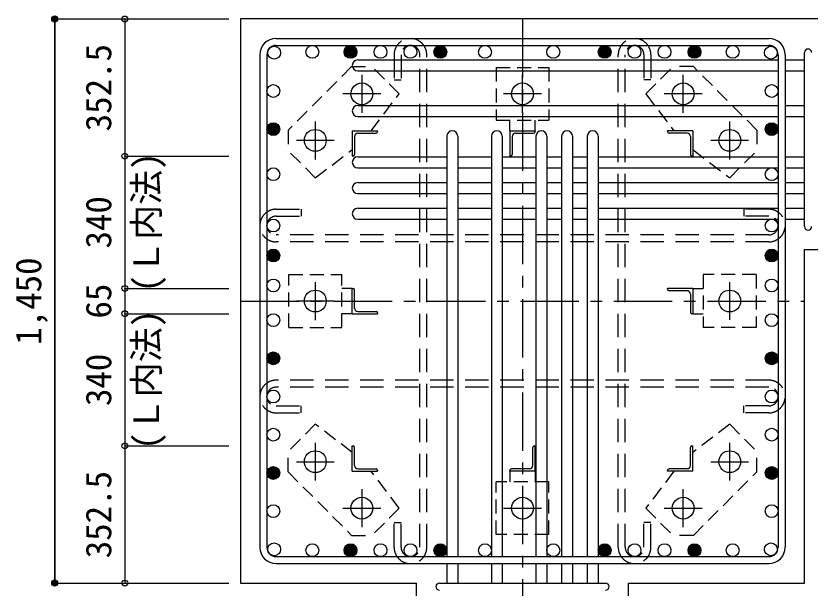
# Model space of a CAD drawing. Units: millimetres at full size, sheet at 1:30. Extents: x -5973 to 5954, y -4195 to 4201.
# Drawn here: x -750 to 1292, y 1718 to 3189 of the extents above; entities that cross this region are included whole.
import ezdxf
from ezdxf.enums import TextEntityAlignment as Align

# ---------------------------------------------------------------- set-up
doc = ezdxf.new("R2010")
doc.units = ezdxf.units.MM
doc.header["$LTSCALE"] = 30
doc.header["$PDMODE"] = 32
doc.header["$PDSIZE"] = 15
for name, pattern in [('CHAIN1', [8, 5, -1, 1, -1]), ('DASHED1', [1.8, 1.2, -0.6]), ('DASHED2', [3, 2, -1])]:
    doc.linetypes.add(name, pattern=pattern)
for name, color, linetype in [('0-1_躯体線', 2, 'Continuous'), ('0-2_アンカーボルト', 4, 'CHAIN1'), ('0-3_立上り筋', 4, 'Continuous'), ('0-4_フープ筋', 7, 'Continuous'), ('0-5_基礎梁筋', 7, 'Continuous'), ('0-6_スタラップ筋', 7, 'Continuous'), ('0-7_文字', 4, 'Continuous'), ('0-9_プレート', 4, 'DASHED1'), ('0-A_アングル', 4, 'Continuous'), ('0-C', 7, 'DASHED2'), ('0-D_寸法', 4, 'Continuous')]:
    doc.layers.add(name, color=color, linetype=linetype)
doc.styles.add('ＭＳ ゴシック', font='')
doc.styles.get('ＭＳ ゴシック').set_extended_font_data('MS Gothic')

msp = doc.modelspace()

# ---------------------------------------------------------------- linework, layer by layer
at = {"layer": '0-1_躯体線'}
for p, q in [((1677.44, 3181.03), (-172.56, 3181.03)), ((-172.56, 3181.03), (-172.56, 1731.03)), ((1277.44, 2588.53), (1677.44, 2588.53)), ((1277.44, 1731.03), (1277.44, 2588.53)), ((-172.56, 1731.03), (279.94, 1731.03)), ((279.94, 1331.03), (279.94, 1731.03)), ((824.94, 1331.03), (824.94, 1731.03)), ((824.94, 1731.03), (1277.44, 1731.03))]:
    msp.add_line(p, q, dxfattribs=at)
at = {"layer": '0-2_アンカーボルト'}
for p, q in [((139.44, 3037.23), (139.44, 2939.73)), ((552.44, 2939.73), (552.44, 3037.23)), ((965.44, 2939.73), (965.44, 3037.23)), ((188.24, 2988.53), (90.74, 2988.53)), ((601.14, 2988.53), (503.64, 2988.53)), ((1014.14, 2988.53), (916.64, 2988.53)), ((19.94, 2917.73), (19.94, 2820.23)), ((1084.94, 2820.23), (1084.94, 2917.73)), ((68.74, 2869.03), (-28.76, 2869.03)), ((1133.64, 2869.03), (1036.14, 2869.03)), ((19.94, 2504.73), (19.94, 2407.23)), ((1084.94, 2407.33), (1084.94, 2504.83)), ((68.74, 2456.03), (-28.76, 2456.03)), ((1036.14, 2456.03), (1133.64, 2456.03)), ((19.94, 2091.83), (19.94, 1994.33)), ((1084.94, 1994.33), (1084.94, 2091.83)), ((-28.76, 2043.03), (68.74, 2043.03)), ((1036.14, 2043.03), (1133.64, 2043.03)), ((139.44, 1972.33), (139.44, 1874.83)), ((552.44, 1972.33), (552.44, 1874.83)), ((965.44, 1874.83), (965.44, 1972.33)), ((90.74, 1923.53), (188.24, 1923.53)), ((503.74, 1923.53), (601.24, 1923.53)), ((916.64, 1923.53), (1014.14, 1923.53))]:
    msp.add_line(p, q, dxfattribs=at)
at = {"layer": '0-2_アンカーボルト', "color": 3, "linetype": 'Continuous'}
for centre in [(139.44, 2988.53), (552.44, 2988.53), (965.44, 2988.53), (19.94, 2869.03), (1084.94, 2869.03), (19.94, 2456.03), (1084.94, 2456.03), (19.94, 2043.03), (1084.94, 2043.03), (139.44, 1923.53), (552.44, 1923.53), (965.44, 1923.53)]:
    msp.add_circle(centre, 28, dxfattribs=at)
at = {"layer": '0-3_立上り筋', "color": 3}
for centre in [(-85.87, 3094.33), (12.33, 3096.53), (110.44, 3096.53), (187.44, 3096.53), (264.44, 3096.53), (341.44, 3096.53), (455.94, 3096.53), (631.44, 3096.53), (763.44, 3096.53), (840.44, 3096.53), (917.44, 3096.53), (994.44, 3096.53), (1092.54, 3096.53), (1190.74, 3094.33), (-88.06, 2996.13), (1192.94, 2996.13), (-88.06, 2897.93), (1192.94, 2897.93), (-88.06, 2782.03), (1192.94, 2782.03), (-88.06, 2650.03), (1192.94, 2650.03), (-88.06, 2573.03), (1192.94, 2573.03), (-88.06, 2496.03), (1192.94, 2496.03), (-88.06, 2406.93), (1192.94, 2406.93), (-88.06, 2308.73), (1192.94, 2308.73), (-88.06, 2210.53), (1192.94, 2210.53), (-88.06, 2112.33), (1192.94, 2112.33), (-88.06, 2014.13), (1192.94, 2014.13), (-88.06, 1915.93), (1192.94, 1915.93), (-85.87, 1817.73), (12.33, 1815.53), (110.44, 1815.53), (187.44, 1815.53), (264.44, 1815.53), (341.44, 1815.53), (455.94, 1815.53), (631.44, 1815.53), (763.44, 1815.53), (840.44, 1815.53), (917.44, 1815.53), (994.44, 1815.53), (1092.54, 1815.53), (1190.74, 1817.73)]:
    msp.add_circle(centre, 16.5, dxfattribs=at)
at = {"layer": '0-3_立上り筋'}
for centre, radius in [((110.44, 3096.53), 14.85), ((110.44, 3096.53), 13.2), ((110.44, 3096.53), 11.55), ((110.44, 3096.53), 9.9), ((110.44, 3096.53), 8.25), ((110.44, 3096.53), 6.6), ((341.44, 3096.53), 14.85), ((341.44, 3096.53), 13.2), ((341.44, 3096.53), 11.55), ((341.44, 3096.53), 9.9), ((341.44, 3096.53), 8.25), ((341.44, 3096.53), 6.6), ((763.44, 3096.53), 14.85), ((763.44, 3096.53), 13.2), ((763.44, 3096.53), 11.55), ((763.44, 3096.53), 9.9), ((763.44, 3096.53), 8.25), ((763.44, 3096.53), 6.6), ((994.44, 3096.53), 14.85), ((994.44, 3096.53), 13.2), ((994.44, 3096.53), 11.55), ((994.44, 3096.53), 9.9), ((994.44, 3096.53), 8.25), ((994.44, 3096.53), 6.6), ((110.44, 3096.53), 4.95), ((110.44, 3096.53), 3.3), ((110.44, 3096.53), 1.65), ((341.44, 3096.53), 4.95), ((341.44, 3096.53), 3.3), ((341.44, 3096.53), 1.65), ((763.44, 3096.53), 4.95), ((763.44, 3096.53), 3.3), ((763.44, 3096.53), 1.65), ((994.44, 3096.53), 4.95), ((994.44, 3096.53), 3.3), ((994.44, 3096.53), 1.65), ((-88.06, 2897.93), 14.85), ((-88.06, 2897.93), 13.2), ((-88.06, 2897.93), 11.55), ((-88.06, 2897.93), 9.9), ((-88.06, 2897.93), 8.25), ((-88.06, 2897.93), 6.6), ((-88.06, 2897.93), 4.95), ((-88.06, 2897.93), 3.3), ((-88.06, 2897.93), 1.65), ((1192.94, 2897.93), 14.85), ((1192.94, 2897.93), 13.2), ((1192.94, 2897.93), 11.55), ((1192.94, 2897.93), 9.9), ((1192.94, 2897.93), 8.25), ((1192.94, 2897.93), 6.6), ((1192.94, 2897.93), 4.95), ((1192.94, 2897.93), 3.3), ((1192.94, 2897.93), 1.65), ((-88.06, 2573.03), 14.85), ((-88.06, 2573.03), 13.2), ((-88.06, 2573.03), 11.55), ((-88.06, 2573.03), 9.9), ((-88.06, 2573.03), 8.25), ((-88.06, 2573.03), 6.6), ((-88.06, 2573.03), 4.95), ((-88.06, 2573.03), 3.3), ((-88.06, 2573.03), 1.65), ((1192.94, 2573.03), 14.85), ((1192.94, 2573.03), 13.2), ((1192.94, 2573.03), 11.55), ((1192.94, 2573.03), 9.9), ((1192.94, 2573.03), 8.25), ((1192.94, 2573.03), 6.6), ((1192.94, 2573.03), 4.95), ((1192.94, 2573.03), 3.3), ((1192.94, 2573.03), 1.65), ((-88.06, 2308.73), 14.85), ((-88.06, 2308.73), 13.2), ((-88.06, 2308.73), 11.55), ((-88.06, 2308.73), 9.9), ((-88.06, 2308.73), 8.25), ((-88.06, 2308.73), 6.6), ((-88.06, 2308.73), 4.95), ((-88.06, 2308.73), 3.3), ((-88.06, 2308.73), 1.65), ((1192.94, 2308.73), 14.85), ((1192.94, 2308.73), 13.2), ((1192.94, 2308.73), 11.55), ((1192.94, 2308.73), 9.9), ((1192.94, 2308.73), 8.25), ((1192.94, 2308.73), 6.6), ((1192.94, 2308.73), 4.95), ((1192.94, 2308.73), 3.3), ((1192.94, 2308.73), 1.65), ((-88.06, 2014.13), 14.85), ((-88.06, 2014.13), 13.2), ((-88.06, 2014.13), 11.55), ((-88.06, 2014.13), 9.9), ((-88.06, 2014.13), 8.25), ((1192.94, 2014.13), 14.85), ((1192.94, 2014.13), 13.2), ((1192.94, 2014.13), 11.55), ((1192.94, 2014.13), 9.9), ((1192.94, 2014.13), 8.25), ((-88.06, 2014.13), 6.6), ((-88.06, 2014.13), 4.95), ((-88.06, 2014.13), 3.3), ((-88.06, 2014.13), 1.65), ((1192.94, 2014.13), 6.6), ((1192.94, 2014.13), 4.95), ((1192.94, 2014.13), 3.3), ((1192.94, 2014.13), 1.65), ((110.44, 1815.53), 14.85), ((110.44, 1815.53), 13.2), ((110.44, 1815.53), 11.55), ((110.44, 1815.53), 9.9), ((110.44, 1815.53), 8.25), ((110.44, 1815.53), 6.6), ((110.44, 1815.53), 4.95), ((110.44, 1815.53), 3.3), ((110.44, 1815.53), 1.65), ((341.44, 1815.53), 14.85), ((341.44, 1815.53), 13.2), ((341.44, 1815.53), 11.55), ((341.44, 1815.53), 9.9), ((341.44, 1815.53), 8.25), ((341.44, 1815.53), 6.6), ((341.44, 1815.53), 4.95), ((341.44, 1815.53), 3.3), ((341.44, 1815.53), 1.65), ((763.44, 1815.53), 14.85), ((763.44, 1815.53), 13.2), ((763.44, 1815.53), 11.55), ((763.44, 1815.53), 9.9), ((763.44, 1815.53), 8.25), ((763.44, 1815.53), 6.6), ((763.44, 1815.53), 4.95), ((763.44, 1815.53), 3.3), ((763.44, 1815.53), 1.65), ((994.44, 1815.53), 14.85), ((994.44, 1815.53), 13.2), ((994.44, 1815.53), 11.55), ((994.44, 1815.53), 9.9), ((994.44, 1815.53), 8.25), ((994.44, 1815.53), 6.6), ((994.44, 1815.53), 4.95), ((994.44, 1815.53), 3.3), ((994.44, 1815.53), 1.65)]:
    msp.add_circle(centre, radius, dxfattribs=at)
at = {"layer": '0-4_フープ筋'}
for p, q in [((-80.56, 3131.03), (1185.44, 3131.03)), ((-80.56, 3113.03), (1185.44, 3113.03)), ((-122.56, 3089.03), (-122.56, 1823.03)), ((-104.56, 3089.03), (-104.56, 1823.03)), ((1209.44, 3089.03), (1209.44, 1823.03)), ((1227.44, 3089.03), (1227.44, 1823.03)), ((-80.56, 1799.03), (1185.44, 1799.03)), ((-80.56, 1781.03), (1185.44, 1781.03))]:
    msp.add_line(p, q, dxfattribs=at)
for centre, radius, start, end in [((-80.56, 3089.03), 42, 90, 180), ((1185.44, 3089.03), 42, 0, 90), ((-80.56, 3089.03), 24, 90, 180), ((1185.44, 3089.03), 24, 0, 90), ((-80.56, 1823.03), 42, 180, 270), ((-80.56, 1823.03), 24, 180, 270), ((1185.44, 1823.03), 42, 270, 0), ((1185.44, 1823.03), 24, 270, 0)]:
    msp.add_arc(centre, radius, start, end, dxfattribs=at)
at = {"layer": '0-5_基礎梁筋'}
for p, q in [((128.94, 3075.83), (1209.44, 3075.83)), ((1227.44, 3075.83), (1277.44, 3075.83)), ((128.94, 3047.83), (1209.44, 3047.83)), ((1227.44, 3047.83), (1277.44, 3047.83)), ((128.94, 2958.53), (1209.44, 2958.53)), ((1227.44, 2958.53), (1277.44, 2958.53)), ((128.94, 2930.53), (1209.44, 2930.53)), ((1227.44, 2930.53), (1277.44, 2930.53)), ((357.94, 2879.53), (357.94, 1799.03)), ((385.94, 2879.53), (385.94, 1799.03)), ((472.44, 2879.53), (472.44, 1799.03)), ((500.44, 2879.53), (500.44, 1799.03)), ((586.94, 2879.53), (586.94, 1799.03)), ((614.94, 2879.53), (614.94, 1799.03)), ((652.94, 2879.53), (652.94, 1799.03)), ((680.94, 2879.53), (680.94, 1799.03)), ((718.94, 2879.53), (718.94, 1799.03)), ((746.94, 2879.53), (746.94, 1799.03)), ((128.94, 2826.53), (357.94, 2826.53)), ((385.94, 2826.53), (472.44, 2826.53)), ((500.44, 2826.53), (586.94, 2826.53)), ((614.94, 2826.53), (652.94, 2826.53)), ((680.94, 2826.53), (718.94, 2826.53)), ((746.94, 2826.53), (1209.44, 2826.53)), ((1227.44, 2826.53), (1277.44, 2826.53)), ((128.94, 2798.53), (357.94, 2798.53)), ((385.94, 2798.53), (472.44, 2798.53)), ((500.44, 2798.53), (586.94, 2798.53)), ((614.94, 2798.53), (652.94, 2798.53)), ((680.94, 2798.53), (718.94, 2798.53)), ((746.94, 2798.53), (1209.44, 2798.53)), ((1227.44, 2798.53), (1277.44, 2798.53)), ((128.94, 2760.53), (357.94, 2760.53)), ((385.94, 2760.53), (472.44, 2760.53)), ((500.44, 2760.53), (586.94, 2760.53)), ((614.94, 2760.53), (652.94, 2760.53)), ((680.94, 2760.53), (718.94, 2760.53)), ((746.94, 2760.53), (1209.44, 2760.53)), ((1227.44, 2760.53), (1277.44, 2760.53)), ((128.94, 2732.53), (357.94, 2732.53)), ((385.94, 2732.53), (472.44, 2732.53)), ((500.44, 2732.53), (586.94, 2732.53)), ((614.94, 2732.53), (652.94, 2732.53)), ((680.94, 2732.53), (718.94, 2732.53)), ((746.94, 2732.53), (1209.44, 2732.53)), ((1227.44, 2732.53), (1277.44, 2732.53)), ((128.94, 2694.53), (357.94, 2694.53)), ((385.94, 2694.53), (472.44, 2694.53)), ((500.44, 2694.53), (586.94, 2694.53)), ((614.94, 2694.53), (652.94, 2694.53)), ((680.94, 2694.53), (718.94, 2694.53)), ((746.94, 2694.53), (1209.44, 2694.53)), ((1227.44, 2694.53), (1277.44, 2694.53)), ((128.94, 2666.53), (357.94, 2666.53)), ((385.94, 2666.53), (472.44, 2666.53)), ((500.44, 2666.53), (586.94, 2666.53)), ((614.94, 2666.53), (652.94, 2666.53)), ((680.94, 2666.53), (718.94, 2666.53)), ((746.94, 2666.53), (1209.44, 2666.53)), ((1227.44, 2666.53), (1277.44, 2666.53)), ((357.94, 1781.03), (357.94, 1731.03)), ((385.94, 1781.03), (385.94, 1731.03)), ((472.44, 1781.03), (472.44, 1731.03)), ((500.44, 1781.03), (500.44, 1731.03)), ((586.94, 1781.03), (586.94, 1731.03)), ((614.94, 1781.03), (614.94, 1731.03)), ((652.94, 1781.03), (652.94, 1731.03)), ((680.94, 1781.03), (680.94, 1731.03)), ((718.94, 1781.03), (718.94, 1731.03)), ((746.94, 1781.03), (746.94, 1731.03))]:
    msp.add_line(p, q, dxfattribs=at)
for centre, start, end in [((128.94, 3061.83), 90, 270), ((128.94, 2944.53), 90, 270), ((371.94, 2879.53), 0, 180), ((486.44, 2879.53), 0, 180), ((600.94, 2879.53), 0, 180), ((666.94, 2879.53), 0, 180), ((732.94, 2879.53), 0, 180), ((128.94, 2812.53), 90, 270), ((128.94, 2746.53), 90, 270), ((128.94, 2680.53), 90, 270)]:
    msp.add_arc(centre, 14, start, end, dxfattribs=at)
at = {"layer": '0-6_スタラップ筋'}
for p, q in [((1277.44, 2647.53), (1277.44, 3094.83)), ((338.94, 1731.03), (765.94, 1731.03))]:
    msp.add_line(p, q, dxfattribs=at)
for centre, start, end in [((1286.44, 3094.83), 0, 180), ((1286.44, 2647.53), 180, 0), ((338.94, 1722.03), 90, 270), ((765.94, 1722.03), 270, 90)]:
    msp.add_arc(centre, 9, start, end, dxfattribs=at)
at = {"layer": '0-9_プレート'}
for p, q in [((113.31, 3058.5), (-50.03, 2895.16)), ((113.31, 3058.5), (165.63, 3058.5)), ((484.44, 3056.53), (484.44, 2920.53)), ((869.25, 2988.51), (939.24, 3058.5)), ((991.57, 3058.5), (939.24, 3058.5)), ((1154.91, 2895.16), (991.57, 3058.5)), ((869.25, 2988.51), (941.64, 2893.53)), ((484.44, 2920.53), (620.44, 2920.53)), ((519.94, 2893.53), (519.94, 2920.53)), ((584.94, 2893.53), (584.94, 2920.53)), ((-50.03, 2895.16), (-50.03, 2842.83)), ((1154.91, 2895.16), (1154.91, 2842.83)), ((19.96, 2772.85), (-50.03, 2842.84)), ((19.96, 2772.85), (114.94, 2845.23)), ((87.94, 2388.03), (87.94, 2524.03)), ((1152.94, 2524.03), (1016.94, 2524.03)), ((1016.94, 2524.03), (1016.94, 2388.03)), ((114.94, 2488.53), (87.94, 2488.53)), ((989.94, 2488.53), (1016.94, 2488.53)), ((114.94, 2423.53), (87.94, 2423.53)), ((989.94, 2423.53), (1016.94, 2423.53)), ((-48.06, 2388.03), (87.94, 2388.03)), ((1084.92, 2139.22), (989.93, 2066.83)), ((1084.92, 2139.22), (1154.91, 2069.23)), ((-50.03, 2016.9), (-50.03, 2069.23)), ((1154.91, 2016.9), (1154.91, 2069.23)), ((-50.03, 2016.9), (113.31, 1853.56)), ((235.62, 1923.55), (163.24, 2018.53)), ((519.94, 2018.53), (519.94, 1991.53)), ((584.94, 2018.53), (584.94, 1991.53)), ((991.57, 1853.56), (1154.91, 2016.9)), ((620.44, 1991.53), (484.44, 1991.53)), ((620.44, 1855.53), (620.44, 1991.53)), ((235.62, 1923.55), (165.63, 1853.56)), ((113.31, 1853.56), (165.63, 1853.56)), ((991.57, 1853.56), (939.24, 1853.56))]:
    msp.add_line(p, q, dxfattribs=at)
for points in [[(163.24, 2893.53), (235.62, 2988.51), (165.63, 3058.5)], [(484.44, 3056.53), (620.44, 3056.53), (620.44, 2920.53)], [(989.94, 2845.23), (1084.92, 2772.84), (1154.91, 2842.83)], [(-48.06, 2388.03), (-48.06, 2524.03), (87.94, 2524.03)], [(1152.94, 2524.03), (1152.94, 2388.03), (1016.94, 2388.03)], [(114.94, 2066.83), (19.95, 2139.22), (-50.03, 2069.23)], [(941.64, 2018.53), (869.25, 1923.55), (939.24, 1853.56)], [(620.44, 1855.53), (484.44, 1855.53), (484.44, 1991.53)]]:
    msp.add_lwpolyline(points, dxfattribs=at)
at = {"layer": '0-A_アングル'}
for p, q in [((114.94, 2893.53), (179.94, 2893.53)), ((114.94, 2893.53), (114.94, 2828.53)), ((120.94, 2879.03), (120.94, 2832.53)), ((129.44, 2887.53), (175.94, 2887.53)), ((179.94, 2893.53), (179.94, 2891.53)), ((519.94, 2893.53), (584.94, 2893.53)), ((519.94, 2893.53), (519.94, 2828.53)), ((525.94, 2879.03), (525.94, 2832.53)), ((534.44, 2887.53), (580.94, 2887.53)), ((584.94, 2893.53), (584.94, 2891.53)), ((989.94, 2893.53), (924.94, 2893.53)), ((924.94, 2891.53), (924.94, 2893.53)), ((975.44, 2887.53), (928.94, 2887.53)), ((983.94, 2879.03), (983.94, 2832.53)), ((989.94, 2893.53), (989.94, 2828.53)), ((116.94, 2828.53), (114.94, 2828.53)), ((521.94, 2828.53), (519.94, 2828.53)), ((989.94, 2828.53), (987.94, 2828.53)), ((114.94, 2488.53), (116.94, 2488.53)), ((114.94, 2423.53), (114.94, 2488.53)), ((120.94, 2438.03), (120.94, 2484.53)), ((989.94, 2488.53), (924.94, 2488.53)), ((924.94, 2486.53), (924.94, 2488.53)), ((975.44, 2482.53), (928.94, 2482.53)), ((983.94, 2474.03), (983.94, 2427.53)), ((989.94, 2488.53), (989.94, 2423.53)), ((129.44, 2429.53), (175.94, 2429.53)), ((114.94, 2423.53), (179.94, 2423.53)), ((179.94, 2425.53), (179.94, 2423.53)), ((989.94, 2423.53), (987.94, 2423.53)), ((114.94, 2083.53), (116.94, 2083.53)), ((114.94, 2018.53), (114.94, 2083.53)), ((582.94, 2083.53), (584.94, 2083.53)), ((584.94, 2018.53), (584.94, 2083.53)), ((987.94, 2083.53), (989.94, 2083.53)), ((989.94, 2018.53), (989.94, 2083.53)), ((120.94, 2033.03), (120.94, 2079.53)), ((578.94, 2033.03), (578.94, 2079.53)), ((983.94, 2033.03), (983.94, 2079.53)), ((129.44, 2024.53), (175.94, 2024.53)), ((570.44, 2024.53), (523.94, 2024.53)), ((975.44, 2024.53), (928.94, 2024.53)), ((114.94, 2018.53), (179.94, 2018.53)), ((179.94, 2020.53), (179.94, 2018.53)), ((519.94, 2018.53), (519.94, 2020.53)), ((584.94, 2018.53), (519.94, 2018.53)), ((924.94, 2018.53), (924.94, 2020.53)), ((989.94, 2018.53), (924.94, 2018.53))]:
    msp.add_line(p, q, dxfattribs=at)
for centre, radius, start, end in [((129.44, 2879.03), 8.5, 90, 180), ((175.94, 2891.53), 4, 270, 0), ((534.44, 2879.03), 8.5, 90, 180), ((580.94, 2891.53), 4, 270, 0), ((928.94, 2891.53), 4, 180, 270), ((975.44, 2879.03), 8.5, 0, 90), ((116.94, 2832.53), 4, 270, 0), ((521.94, 2832.53), 4, 270, 0), ((987.94, 2832.53), 4, 180, 270), ((116.94, 2484.53), 4, 0, 90), ((928.94, 2486.53), 4, 180, 270), ((975.44, 2474.03), 8.5, 0, 90), ((129.44, 2438.03), 8.5, 180, 270), ((175.94, 2425.53), 4, 0, 90), ((987.94, 2427.53), 4, 180, 270), ((116.94, 2079.53), 4, 0, 90), ((582.94, 2079.53), 4, 90, 180), ((987.94, 2079.53), 4, 90, 180), ((129.44, 2033.03), 8.5, 180, 270), ((175.94, 2020.53), 4, 0, 90), ((523.94, 2020.53), 4, 90, 180), ((570.44, 2033.03), 8.5, 270, 0), ((928.94, 2020.53), 4, 90, 180), ((975.44, 2033.03), 8.5, 270, 0)]:
    msp.add_arc(centre, radius, start, end, dxfattribs=at)
at = {"layer": '0-C'}
for p, q in [((222.44, 3089.03), (222.44, 3025.03)), ((240.44, 3089.03), (240.44, 3025.03)), ((288.44, 1823.03), (288.44, 3089.03)), ((306.44, 1823.03), (306.44, 3089.03)), ((798.44, 1823.03), (798.44, 3089.03)), ((816.44, 1823.03), (816.44, 3089.03)), ((864.44, 3089.03), (864.44, 3025.03)), ((882.44, 3089.03), (882.44, 3025.03)), ((222.44, 3025.03), (240.44, 3025.03)), ((882.44, 3025.03), (864.44, 3025.03)), ((-80.56, 2692.03), (-16.56, 2692.03)), ((-80.56, 2674.03), (-16.56, 2674.03)), ((-16.56, 2692.03), (-16.56, 2674.03)), ((1185.44, 2674.03), (1121.44, 2674.03)), ((1185.44, 2626.03), (-80.56, 2626.03)), ((1185.44, 2608.03), (-80.56, 2608.03)), ((1185.44, 2252.53), (-80.56, 2252.53)), ((1185.44, 2234.53), (-80.56, 2234.53)), ((-80.56, 2186.53), (-16.56, 2186.53)), ((-16.56, 2168.53), (-16.56, 2186.53)), ((1185.44, 2186.53), (1121.44, 2186.53)), ((-80.56, 2168.53), (-16.56, 2168.53)), ((240.44, 1823.03), (240.44, 1887.03)), ((864.44, 1823.03), (864.44, 1887.03))]:
    msp.add_line(p, q, dxfattribs=at)
for points in [[(1185.44, 2692.03), (1121.44, 2692.03), (1121.44, 2674.03)], [(1185.44, 2168.53), (1121.44, 2168.53), (1121.44, 2186.53)], [(222.44, 1823.03), (222.44, 1887.03), (240.44, 1887.03)], [(882.44, 1823.03), (882.44, 1887.03), (864.44, 1887.03)]]:
    msp.add_lwpolyline(points, dxfattribs=at)
for centre, radius, start, end in [((264.44, 3089.03), 42, 0, 180), ((840.44, 3089.03), 42, 0, 180), ((264.44, 3089.03), 24, 0, 180), ((840.44, 3089.03), 24, 0, 180), ((-80.56, 2650.03), 42, 90, 270), ((-80.56, 2650.03), 24, 90, 270), ((1185.44, 2650.03), 42, 270, 90), ((1185.44, 2650.03), 24, 270, 90), ((-80.56, 2210.53), 42, 90, 270), ((1185.44, 2210.53), 42, 270, 90), ((-80.56, 2210.53), 24, 90, 270), ((1185.44, 2210.53), 24, 270, 90), ((264.44, 1823.03), 42, 180, 0), ((264.44, 1823.03), 24, 180, 0), ((840.44, 1823.03), 42, 180, 0), ((840.44, 1823.03), 24, 180, 0)]:
    msp.add_arc(centre, radius, start, end, dxfattribs=at)
at = {"layer": '0-D_寸法'}
for p, q in [((-649.6, 3181.03), (-469.6, 3181.03)), ((-649.6, 3181.03), (-469.6, 3181.03)), ((-649.6, 3181.03), (-649.6, 1731.03)), ((-649.6, 1731.03), (-649.6, 3181.03)), ((-469.6, 3181.03), (-469.6, 2828.53)), ((-469.6, 3181.03), (-202.56, 3181.03)), ((-469.6, 2828.53), (-202.56, 2828.53)), ((-469.6, 2828.53), (-469.6, 2488.53)), ((-469.6, 2488.53), (-202.56, 2488.53)), ((-469.6, 2488.53), (-469.6, 2423.53)), ((-469.6, 2423.53), (-202.56, 2423.53)), ((-469.6, 2423.53), (-469.6, 2083.53)), ((-469.6, 2083.53), (-202.56, 2083.53)), ((-469.6, 2083.53), (-469.6, 1731.03)), ((-649.6, 1731.03), (-469.6, 1731.03)), ((-469.6, 1731.03), (-202.56, 1731.03)), ((-469.6, 1731.03), (-202.56, 1731.03))]:
    msp.add_line(p, q, dxfattribs=at)
at = {"layer": '0-D_寸法', "linetype": 'CHAIN1'}
for p, q in [((552.44, 3181.03), (552.44, 1331.03)), ((-172.56, 2456.03), (1277.44, 2456.03))]:
    msp.add_line(p, q, dxfattribs=at)
at = {"layer": '0-D_寸法'}
for centre, radius in [((-649.6, 3181.03), 8), ((-649.6, 3181.03), 7.2), ((-649.6, 3181.03), 6.4), ((-649.6, 3181.03), 5.6), ((-649.6, 3181.03), 4.8), ((-649.6, 3181.03), 4), ((-649.6, 3181.03), 3.2), ((-649.6, 3181.03), 2.4), ((-649.6, 3181.03), 1.6), ((-649.6, 3181.03), 0.8), ((-649.6, 1731.03), 8), ((-649.6, 1731.03), 7.2), ((-649.6, 1731.03), 6.4), ((-649.6, 1731.03), 5.6), ((-649.6, 1731.03), 4.8), ((-649.6, 1731.03), 4), ((-649.6, 1731.03), 3.2), ((-649.6, 1731.03), 2.4), ((-649.6, 1731.03), 1.6), ((-649.6, 1731.03), 0.8)]:
    msp.add_circle(centre, radius, dxfattribs=at)
at = {"layer": '0-D_寸法', "color": 7}
for p in [(-649.6, 3181.03), (-469.6, 3181.03), (-469.6, 2828.53), (-469.6, 2488.53), (-469.6, 2423.53), (-469.6, 2083.53), (-649.6, 1731.03), (-469.6, 1731.03)]:
    msp.add_point(p, dxfattribs=at)

# ---------------------------------------------------------------- texts
at = {"layer": '0-7_文字', "style": 'ＭＳ ゴシック'}
for p in [(-361.57, 2478.42), (-361.57, 2073.64)]:
    msp.add_text('(Ｌ内法)', height=65.98, rotation=90, dxfattribs=at).set_placement(p, align=Align.BOTTOM_LEFT)
at = {"layer": '0-D_寸法', "style": 'ＭＳ ゴシック'}
for s, p in [('352.5', (-484.6, 2892.28)), ('340', (-484.6, 2591.03)), ('1,450', (-664.6, 2343.53)), ('65', (-484.6, 2411.03)), ('340', (-484.6, 2186.03)), ('352.5', (-484.6, 1794.78))]:
    msp.add_text(s, height=65.98, rotation=90, dxfattribs=at).set_placement(p, align=Align.BOTTOM_LEFT)

doc.saveas('drawing.dxf')
